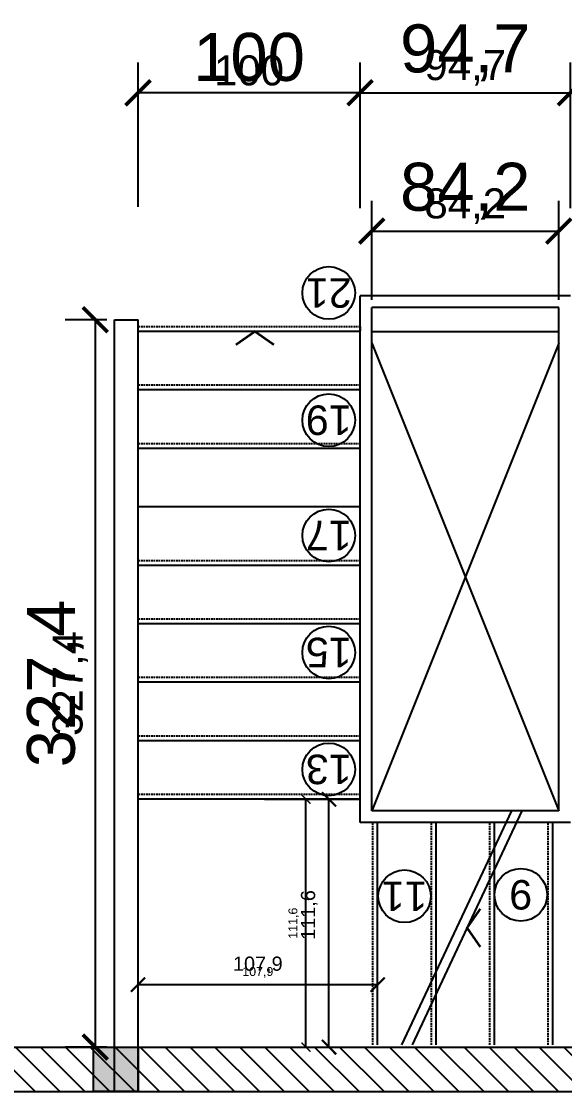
# Model space of a CAD drawing. Header units: millimetres. Extents: x -26398 to 135532, y -376633 to 43268.
# Drawn here: x 36364.5 to 36609.2, y -147634.2 to -147152.5 of the extents above; entities that cross this region are included whole.
import ezdxf
from ezdxf.enums import TextEntityAlignment as Align

# ---------------------------------------------------------------- set-up
doc = ezdxf.new("R2010")
doc.units = ezdxf.units.MM
doc.linetypes.add('HIDDEN', pattern=[0.375, 0.25, -0.125])
for name, color, linetype in [('0 @ 5', 7, 'Continuous'), ('0 @ 8', 7, 'Continuous'), ('A2-NETCAT 3B', 7, 'Continuous'), ('A3-NETTHAY', 4, 'Continuous'), ('A5-KICHTHUOC', 251, 'Continuous'), ('A7-NETKHUAT', 252, 'HIDDEN'), ('DIM', 7, 'Continuous'), ('DIM @ 5', 7, 'Continuous'), ('DIM @ 8', 7, 'Continuous'), ('GHICHU', 40, 'Continuous'), ('TƯỜNG', 52, 'Continuous')]:
    doc.layers.add(name, color=color, linetype=linetype)
doc.styles.get("Standard").update_dxf_attribs({"font": 'arial.ttf'})
doc.styles.add('VHELVEN', font='')
doc.styles.get('VHELVEN').set_extended_font_data('VNI-Helve')
doc.dimstyles.new('SCALE dimmatbang', dxfattribs={"dimscale": 70, "dimtxt": 2.7, "dimasz": 1.4, "dimexe": 1.7, "dimexo": 0.7, "dimtad": 1, "dimtoh": 1, "dimdec": 1, "dimtxsty": 'Standard', "dimblk": 'ARCHTICK', "dimcen": 2.5, "dimclrd": 1, "dimclre": 256, "dimadec": 0, "dimazin": 0, "dimtfac": 1, "dimtdec": 1, "dimtmove": 0, "dimatfit": 3, "dimfxl": 1, "dimarcsym": 0})

# ---------------------------------------------------------------- blocks, each defined once
blk = doc.blocks.new('_ArchTick')
at = {"color": 0, "linetype": 'ByBlock', "const_width": 0.15}
blk.add_lwpolyline([(-0.5, -0.5), (0.5, 0.5)], dxfattribs=at)
blk = doc.blocks.new('*D6890')
at = {"lineweight": -2, "transparency": 16777216}
for p, q in [((36417.04, -147233.81), (36417.04, -147171.05)), ((36517.04, -147234.48), (36517.04, -147171.05))]:
    blk.add_line(p, q, dxfattribs=at)
at = {"color": 1, "lineweight": -2, "transparency": 16777216}
blk.add_line((36517.04, -147184.65), (36417.04, -147184.65), dxfattribs=at)
at = {"layer": 'DEFPOINTS', "color": 0, "transparency": 16777216}
for p in [(36417.04, -147184.65), (36417.04, -147239.41), (36517.04, -147240.08)]:
    blk.add_point(p, dxfattribs=at)
at = {"color": 1, "lineweight": -2, "transparency": 16777216, "xscale": 11.2, "yscale": 11.2, "zscale": 11.2, "rotation": 180}
blk.add_blockref('_ArchTick', (36417.04, -147184.65), dxfattribs=at)
at = {"color": 1, "lineweight": -2, "transparency": 16777216, "xscale": 11.2, "yscale": 11.2, "zscale": 11.2}
blk.add_blockref('_ArchTick', (36517.04, -147184.65), dxfattribs=at)
at = {"color": 0, "transparency": 16777216, "insert": (36467.04, -147168.63), "char_height": 21.6, "attachment_point": 5}
blk.add_mtext('100', dxfattribs=at)
blk = doc.blocks.new('*D6891')
at = {"lineweight": -2, "transparency": 16777216}
for p, q in [((36417.04, -147235.91), (36417.04, -147176.15)), ((36517.04, -147236.58), (36517.04, -147176.15))]:
    blk.add_line(p, q, dxfattribs=at)
at = {"color": 1, "lineweight": -2, "transparency": 16777216}
blk.add_line((36517.04, -147184.65), (36417.04, -147184.65), dxfattribs=at)
at = {"layer": 'DEFPOINTS', "color": 0, "transparency": 16777216}
for p in [(36417.04, -147184.65), (36417.04, -147239.41), (36517.04, -147240.08)]:
    blk.add_point(p, dxfattribs=at)
at = {"color": 1, "lineweight": -2, "transparency": 16777216, "xscale": 7, "yscale": 7, "zscale": 7, "rotation": 180}
blk.add_blockref('_ArchTick', (36417.04, -147184.65), dxfattribs=at)
at = {"color": 1, "lineweight": -2, "transparency": 16777216, "xscale": 7, "yscale": 7, "zscale": 7}
blk.add_blockref('_ArchTick', (36517.04, -147184.65), dxfattribs=at)
at = {"color": 0, "transparency": 16777216, "insert": (36467.04, -147174.64), "char_height": 13.5, "attachment_point": 5}
blk.add_mtext('100', dxfattribs=at)
blk = doc.blocks.new('TRUCCOT')
blk.add_circle((0, -390), 250)
at = {"style": 'VHELVEN'}
blk.add_attdef('TRUC', text='', height=280, dxfattribs=at).set_placement((0, -390), align=Align.MIDDLE_CENTER)
blk = doc.blocks.new('*D6896')
at = {"layer": 'DEFPOINTS', "color": 0, "transparency": 16777216}
for p in [(36611.78, -147184.65), (36517.04, -147240.08), (36611.78, -147240.08)]:
    blk.add_point(p, dxfattribs=at)
at = {"layer": 'DIM', "lineweight": -2, "transparency": 16777216}
for p, q in [((36517.04, -147234.48), (36517.04, -147171.05)), ((36611.78, -147234.48), (36611.78, -147171.05))]:
    blk.add_line(p, q, dxfattribs=at)
at = {"layer": 'DIM', "color": 1, "lineweight": -2, "transparency": 16777216}
blk.add_line((36517.04, -147184.65), (36611.78, -147184.65), dxfattribs=at)
at = {"layer": 'DIM', "color": 1, "lineweight": -2, "transparency": 16777216, "xscale": 11.2, "yscale": 11.2, "zscale": 11.2, "rotation": 180}
blk.add_blockref('_ArchTick', (36517.04, -147184.65), dxfattribs=at)
at = {"layer": 'DIM', "color": 1, "lineweight": -2, "transparency": 16777216, "xscale": 11.2, "yscale": 11.2, "zscale": 11.2}
blk.add_blockref('_ArchTick', (36611.78, -147184.65), dxfattribs=at)
at = {"layer": 'DIM', "color": 0, "transparency": 16777216, "insert": (36564.41, -147166.67), "char_height": 21.6, "attachment_point": 5}
blk.add_mtext('94,7', dxfattribs=at)
blk = doc.blocks.new('*D6897')
at = {"layer": 'DEFPOINTS', "color": 0, "transparency": 16777216}
for p in [(36611.78, -147184.65), (36517.04, -147240.08), (36611.78, -147240.08)]:
    blk.add_point(p, dxfattribs=at)
at = {"layer": 'DIM', "lineweight": -2, "transparency": 16777216}
for p, q in [((36517.04, -147236.58), (36517.04, -147176.15)), ((36611.78, -147236.58), (36611.78, -147176.15))]:
    blk.add_line(p, q, dxfattribs=at)
at = {"layer": 'DIM', "color": 1, "lineweight": -2, "transparency": 16777216}
blk.add_line((36517.04, -147184.65), (36611.78, -147184.65), dxfattribs=at)
at = {"layer": 'DIM', "color": 1, "lineweight": -2, "transparency": 16777216, "xscale": 7, "yscale": 7, "zscale": 7, "rotation": 180}
blk.add_blockref('_ArchTick', (36517.04, -147184.65), dxfattribs=at)
at = {"layer": 'DIM', "color": 1, "lineweight": -2, "transparency": 16777216, "xscale": 7, "yscale": 7, "zscale": 7}
blk.add_blockref('_ArchTick', (36611.78, -147184.65), dxfattribs=at)
at = {"layer": 'DIM', "color": 0, "transparency": 16777216, "insert": (36564.41, -147173.42), "char_height": 13.5, "attachment_point": 5}
blk.add_mtext('94,7', dxfattribs=at)
blk = doc.blocks.new('*D6899')
at = {"layer": 'DEFPOINTS', "color": 0, "transparency": 16777216}
for p in [(36711.78, -147184.65), (36611.78, -147240.08), (36711.78, -147240.44)]:
    blk.add_point(p, dxfattribs=at)
at = {"layer": 'DIM', "lineweight": -2, "transparency": 16777216}
for p, q in [((36611.78, -147234.48), (36611.78, -147171.05)), ((36711.78, -147234.84), (36711.78, -147171.05))]:
    blk.add_line(p, q, dxfattribs=at)
at = {"layer": 'DIM', "color": 1, "lineweight": -2, "transparency": 16777216}
blk.add_line((36611.78, -147184.65), (36711.78, -147184.65), dxfattribs=at)
at = {"layer": 'DIM', "color": 1, "lineweight": -2, "transparency": 16777216, "xscale": 11.2, "yscale": 11.2, "zscale": 11.2, "rotation": 180}
blk.add_blockref('_ArchTick', (36611.78, -147184.65), dxfattribs=at)
at = {"layer": 'DIM', "color": 1, "lineweight": -2, "transparency": 16777216, "xscale": 11.2, "yscale": 11.2, "zscale": 11.2}
blk.add_blockref('_ArchTick', (36711.78, -147184.65), dxfattribs=at)
at = {"layer": 'DIM', "color": 0, "transparency": 16777216, "insert": (36661.78, -147168.63), "char_height": 21.6, "attachment_point": 5}
blk.add_mtext('100', dxfattribs=at)
blk = doc.blocks.new('*D6900')
at = {"layer": 'DEFPOINTS', "color": 0, "transparency": 16777216}
for p in [(36711.78, -147184.65), (36611.78, -147240.08), (36711.78, -147240.44)]:
    blk.add_point(p, dxfattribs=at)
at = {"layer": 'DIM', "lineweight": -2, "transparency": 16777216}
for p, q in [((36611.78, -147236.58), (36611.78, -147176.15)), ((36711.78, -147236.94), (36711.78, -147176.15))]:
    blk.add_line(p, q, dxfattribs=at)
at = {"layer": 'DIM', "color": 1, "lineweight": -2, "transparency": 16777216}
blk.add_line((36611.78, -147184.65), (36711.78, -147184.65), dxfattribs=at)
at = {"layer": 'DIM', "color": 1, "lineweight": -2, "transparency": 16777216, "xscale": 7, "yscale": 7, "zscale": 7, "rotation": 180}
blk.add_blockref('_ArchTick', (36611.78, -147184.65), dxfattribs=at)
at = {"layer": 'DIM', "color": 1, "lineweight": -2, "transparency": 16777216, "xscale": 7, "yscale": 7, "zscale": 7}
blk.add_blockref('_ArchTick', (36711.78, -147184.65), dxfattribs=at)
at = {"layer": 'DIM', "color": 0, "transparency": 16777216, "insert": (36661.78, -147174.64), "char_height": 13.5, "attachment_point": 5}
blk.add_mtext('100', dxfattribs=at)
blk = doc.blocks.new('*D6902')
at = {"layer": 'DEFPOINTS', "color": 0, "transparency": 16777216}
for p in [(36606.52, -147246.9), (36522.31, -147281.25), (36606.52, -147281.25)]:
    blk.add_point(p, dxfattribs=at)
at = {"layer": 'DIM', "lineweight": -2, "transparency": 16777216}
for p, q in [((36522.31, -147275.65), (36522.31, -147233.3)), ((36606.52, -147275.65), (36606.52, -147233.3))]:
    blk.add_line(p, q, dxfattribs=at)
at = {"layer": 'DIM', "color": 1, "lineweight": -2, "transparency": 16777216}
blk.add_line((36522.31, -147246.9), (36606.52, -147246.9), dxfattribs=at)
at = {"layer": 'DIM', "color": 1, "lineweight": -2, "transparency": 16777216, "xscale": 11.2, "yscale": 11.2, "zscale": 11.2, "rotation": 180}
blk.add_blockref('_ArchTick', (36522.31, -147246.9), dxfattribs=at)
at = {"layer": 'DIM', "color": 1, "lineweight": -2, "transparency": 16777216, "xscale": 11.2, "yscale": 11.2, "zscale": 11.2}
blk.add_blockref('_ArchTick', (36606.52, -147246.9), dxfattribs=at)
at = {"layer": 'DIM', "color": 0, "transparency": 16777216, "insert": (36564.41, -147228.92), "char_height": 21.6, "attachment_point": 5}
blk.add_mtext('84,2', dxfattribs=at)
blk = doc.blocks.new('*D6903')
at = {"layer": 'DEFPOINTS', "color": 0, "transparency": 16777216}
for p in [(36606.52, -147246.9), (36522.31, -147281.25), (36606.52, -147281.25)]:
    blk.add_point(p, dxfattribs=at)
at = {"layer": 'DIM', "lineweight": -2, "transparency": 16777216}
for p, q in [((36522.31, -147277.75), (36522.31, -147238.4)), ((36606.52, -147277.75), (36606.52, -147238.4))]:
    blk.add_line(p, q, dxfattribs=at)
at = {"layer": 'DIM', "color": 1, "lineweight": -2, "transparency": 16777216}
blk.add_line((36522.31, -147246.9), (36606.52, -147246.9), dxfattribs=at)
at = {"layer": 'DIM', "color": 1, "lineweight": -2, "transparency": 16777216, "xscale": 7, "yscale": 7, "zscale": 7, "rotation": 180}
blk.add_blockref('_ArchTick', (36522.31, -147246.9), dxfattribs=at)
at = {"layer": 'DIM', "color": 1, "lineweight": -2, "transparency": 16777216, "xscale": 7, "yscale": 7, "zscale": 7}
blk.add_blockref('_ArchTick', (36606.52, -147246.9), dxfattribs=at)
at = {"layer": 'DIM', "color": 0, "transparency": 16777216, "insert": (36564.41, -147235.66), "char_height": 13.5, "attachment_point": 5}
blk.add_mtext('84,2', dxfattribs=at)
blk = doc.blocks.new('*D6905')
at = {"layer": 'DEFPOINTS', "color": 0, "transparency": 16777216}
for p in [(36406.52, -147286.79), (36397.8, -147614.16), (36406.52, -147614.16)]:
    blk.add_point(p, dxfattribs=at)
at = {"layer": 'DIM', "lineweight": -2, "transparency": 16777216}
for p, q in [((36400.92, -147286.79), (36384.2, -147286.79)), ((36400.92, -147614.16), (36384.2, -147614.16))]:
    blk.add_line(p, q, dxfattribs=at)
at = {"layer": 'DIM', "color": 1, "lineweight": -2, "transparency": 16777216}
blk.add_line((36397.8, -147286.79), (36397.8, -147614.16), dxfattribs=at)
at = {"layer": 'DIM', "color": 1, "lineweight": -2, "transparency": 16777216, "xscale": 11.2, "yscale": 11.2, "zscale": 11.2}
for p, rotation in [((36397.8, -147286.79), 90), ((36397.8, -147614.16), 270)]:
    blk.add_blockref('_ArchTick', p, dxfattribs=dict(at, rotation=rotation))
at = {"layer": 'DIM', "color": 0, "transparency": 16777216, "insert": (36379.82, -147450.48), "char_height": 21.6, "attachment_point": 5, "rotation": 90}
blk.add_mtext('327,4', dxfattribs=at)
blk = doc.blocks.new('*D6906')
at = {"layer": 'DEFPOINTS', "color": 0, "transparency": 16777216}
for p in [(36406.52, -147286.79), (36397.8, -147614.16), (36406.52, -147614.16)]:
    blk.add_point(p, dxfattribs=at)
at = {"layer": 'DIM', "lineweight": -2, "transparency": 16777216}
for p, q in [((36403.02, -147286.79), (36389.3, -147286.79)), ((36403.02, -147614.16), (36389.3, -147614.16))]:
    blk.add_line(p, q, dxfattribs=at)
at = {"layer": 'DIM', "color": 1, "lineweight": -2, "transparency": 16777216}
blk.add_line((36397.8, -147286.79), (36397.8, -147614.16), dxfattribs=at)
at = {"layer": 'DIM', "color": 1, "lineweight": -2, "transparency": 16777216, "xscale": 7, "yscale": 7, "zscale": 7}
for p, rotation in [((36397.8, -147286.79), 90), ((36397.8, -147614.16), 270)]:
    blk.add_blockref('_ArchTick', p, dxfattribs=dict(at, rotation=rotation))
at = {"layer": 'DIM', "color": 0, "transparency": 16777216, "insert": (36386.56, -147450.48), "char_height": 13.5, "attachment_point": 5, "rotation": 90}
blk.add_mtext('327,4', dxfattribs=at)
blk = doc.blocks.new('*D6908')
at = {"lineweight": -2, "transparency": 16777216}
for p, q in [((36417.04, -147608.56), (36417.04, -147572.42)), ((36524.94, -147607.51), (36524.94, -147572.42))]:
    blk.add_line(p, q, dxfattribs=at)
at = {"color": 1, "lineweight": -2, "transparency": 16777216}
blk.add_line((36417.04, -147586.02), (36524.94, -147586.02), dxfattribs=at)
at = {"layer": 'DEFPOINTS', "color": 0, "transparency": 16777216}
for p in [(36524.94, -147586.02), (36417.04, -147614.16), (36524.94, -147613.11)]:
    blk.add_point(p, dxfattribs=at)
at = {"color": 1, "lineweight": -2, "transparency": 16777216, "xscale": 6.4, "yscale": 6.4, "zscale": 6.4, "rotation": 180}
blk.add_blockref('_ArchTick', (36417.04, -147586.02), dxfattribs=at)
at = {"color": 1, "lineweight": -2, "transparency": 16777216, "xscale": 6.4, "yscale": 6.4, "zscale": 6.4}
blk.add_blockref('_ArchTick', (36524.94, -147586.02), dxfattribs=at)
at = {"color": 0, "transparency": 16777216, "insert": (36470.99, -147577.18), "char_height": 6.4, "attachment_point": 5}
blk.add_mtext('107,9', dxfattribs=at)
blk = doc.blocks.new('*D6909')
at = {"lineweight": -2, "transparency": 16777216}
for p, q in [((36417.04, -147610.66), (36417.04, -147577.52)), ((36524.94, -147609.61), (36524.94, -147577.52))]:
    blk.add_line(p, q, dxfattribs=at)
at = {"color": 1, "lineweight": -2, "transparency": 16777216}
blk.add_line((36417.04, -147586.02), (36524.94, -147586.02), dxfattribs=at)
at = {"layer": 'DEFPOINTS', "color": 0, "transparency": 16777216}
for p in [(36524.94, -147586.02), (36417.04, -147614.16), (36524.94, -147613.11)]:
    blk.add_point(p, dxfattribs=at)
at = {"color": 1, "lineweight": -2, "transparency": 16777216, "xscale": 4, "yscale": 4, "zscale": 4, "rotation": 180}
blk.add_blockref('_ArchTick', (36417.04, -147586.02), dxfattribs=at)
at = {"color": 1, "lineweight": -2, "transparency": 16777216, "xscale": 4, "yscale": 4, "zscale": 4}
blk.add_blockref('_ArchTick', (36524.94, -147586.02), dxfattribs=at)
at = {"color": 0, "transparency": 16777216, "insert": (36470.99, -147580.49), "char_height": 4, "attachment_point": 5}
blk.add_mtext('107,9', dxfattribs=at)
blk = doc.blocks.new('*D6911')
at = {"lineweight": -2, "transparency": 16777216}
for p, q in [((36476.06, -147502.58), (36516.65, -147502.58)), ((36476.06, -147614.16), (36516.65, -147614.16))]:
    blk.add_line(p, q, dxfattribs=at)
at = {"color": 1, "lineweight": -2, "transparency": 16777216}
blk.add_line((36503.05, -147614.16), (36503.05, -147502.58), dxfattribs=at)
at = {"layer": 'DEFPOINTS', "color": 0, "transparency": 16777216}
for p in [(36470.46, -147502.58), (36503.05, -147502.58), (36470.46, -147614.16)]:
    blk.add_point(p, dxfattribs=at)
at = {"color": 1, "lineweight": -2, "transparency": 16777216, "xscale": 6.4, "yscale": 6.4, "zscale": 6.4}
for p, rotation in [((36503.05, -147502.58), 90), ((36503.05, -147614.16), 270)]:
    blk.add_blockref('_ArchTick', p, dxfattribs=dict(at, rotation=rotation))
at = {"color": 0, "transparency": 16777216, "insert": (36494.21, -147554.68), "char_height": 6.4, "attachment_point": 5, "rotation": 90}
blk.add_mtext('111,6', dxfattribs=at)
blk = doc.blocks.new('*D6912')
at = {"lineweight": -2, "transparency": 16777216}
for p, q in [((36473.96, -147502.58), (36501.19, -147502.58)), ((36473.96, -147614.16), (36501.19, -147614.16))]:
    blk.add_line(p, q, dxfattribs=at)
at = {"color": 1, "lineweight": -2, "transparency": 16777216}
blk.add_line((36492.69, -147614.16), (36492.69, -147502.58), dxfattribs=at)
at = {"layer": 'DEFPOINTS', "color": 0, "transparency": 16777216}
for p in [(36470.46, -147502.58), (36492.69, -147502.58), (36470.46, -147614.16)]:
    blk.add_point(p, dxfattribs=at)
at = {"color": 1, "lineweight": -2, "transparency": 16777216, "xscale": 4, "yscale": 4, "zscale": 4}
for p, rotation in [((36492.69, -147502.58), 90), ((36492.69, -147614.16), 270)]:
    blk.add_blockref('_ArchTick', p, dxfattribs=dict(at, rotation=rotation))
at = {"color": 0, "transparency": 16777216, "insert": (36487.16, -147558.37), "char_height": 4, "attachment_point": 5, "rotation": 90}
blk.add_mtext('111,6', dxfattribs=at)
blk = doc.blocks.new('*U9149')
at = {"layer": '0 @ 5'}
dim = blk.add_linear_dim(base=(36417.04, -147184.65), p1=(36517.04, -147240.08), p2=(36417.04, -147239.41), angle=180, dimstyle='SCALE dimmatbang', override={"dimscale": 5, "dimtix": 0, "dimtofl": 1, "dimtmove": 0, "dimatfit": 3}, dxfattribs=at)
dim.commit()
dim.dimension.update_dxf_attribs({"geometry": '*D6891', "text_midpoint": (36467.04, -147174.64)})
at = {"layer": '0 @ 8'}
dim = blk.add_linear_dim(base=(36417.04, -147184.65), p1=(36517.04, -147240.08), p2=(36417.04, -147239.41), angle=180, dimstyle='SCALE dimmatbang', override={"dimscale": 8, "dimtix": 0, "dimtofl": 1, "dimtmove": 0, "dimatfit": 3}, dxfattribs=at)
dim.commit()
dim.dimension.update_dxf_attribs({"geometry": '*D6890', "text_midpoint": (36467.04, -147168.63)})
blk = doc.blocks.new('*U9151')
at = {"layer": 'DIM @ 5'}
dim = blk.add_linear_dim(base=(36611.78, -147184.65), p1=(36517.04, -147240.08), p2=(36611.78, -147240.08), angle=180, dimstyle='SCALE dimmatbang', override={"dimscale": 5, "dimtix": 0, "dimtofl": 1, "dimtmove": 0, "dimatfit": 3}, dxfattribs=at)
dim.commit()
dim.dimension.update_dxf_attribs({"geometry": '*D6897', "text_midpoint": (36564.41, -147173.42)})
at = {"layer": 'DIM @ 8'}
dim = blk.add_linear_dim(base=(36611.78, -147184.65), p1=(36517.04, -147240.08), p2=(36611.78, -147240.08), angle=180, dimstyle='SCALE dimmatbang', override={"dimscale": 8, "dimtix": 0, "dimtofl": 1, "dimtmove": 0, "dimatfit": 3}, dxfattribs=at)
dim.commit()
dim.dimension.update_dxf_attribs({"geometry": '*D6896', "text_midpoint": (36564.41, -147166.67)})
blk = doc.blocks.new('*U9152')
at = {"layer": 'DIM @ 5'}
dim = blk.add_linear_dim(base=(36711.78, -147184.65), p1=(36611.78, -147240.08), p2=(36711.78, -147240.44), angle=180, dimstyle='SCALE dimmatbang', override={"dimscale": 5, "dimtix": 0, "dimtofl": 1, "dimtmove": 0, "dimatfit": 3}, dxfattribs=at)
dim.commit()
dim.dimension.update_dxf_attribs({"geometry": '*D6900', "text_midpoint": (36661.78, -147174.64)})
at = {"layer": 'DIM @ 8'}
dim = blk.add_linear_dim(base=(36711.78, -147184.65), p1=(36611.78, -147240.08), p2=(36711.78, -147240.44), angle=180, dimstyle='SCALE dimmatbang', override={"dimscale": 8, "dimtix": 0, "dimtofl": 1, "dimtmove": 0, "dimatfit": 3}, dxfattribs=at)
dim.commit()
dim.dimension.update_dxf_attribs({"geometry": '*D6899', "text_midpoint": (36661.78, -147168.63)})
blk = doc.blocks.new('*U9153')
at = {"layer": 'DIM @ 5'}
dim = blk.add_linear_dim(base=(36606.52, -147246.9), p1=(36522.31, -147281.25), p2=(36606.52, -147281.25), angle=180, dimstyle='SCALE dimmatbang', override={"dimscale": 5, "dimtix": 0, "dimtofl": 1, "dimtmove": 0, "dimatfit": 3}, dxfattribs=at)
dim.commit()
dim.dimension.update_dxf_attribs({"geometry": '*D6903', "text_midpoint": (36564.41, -147246.9), "dimtype": 128})
at = {"layer": 'DIM @ 8'}
dim = blk.add_linear_dim(base=(36606.52, -147246.9), p1=(36522.31, -147281.25), p2=(36606.52, -147281.25), angle=180, dimstyle='SCALE dimmatbang', override={"dimscale": 8, "dimtix": 0, "dimtofl": 1, "dimtmove": 0, "dimatfit": 3}, dxfattribs=at)
dim.commit()
dim.dimension.update_dxf_attribs({"geometry": '*D6902', "text_midpoint": (36564.41, -147246.9), "dimtype": 128})
blk = doc.blocks.new('*U9154')
at = {"layer": 'DIM @ 5'}
dim = blk.add_linear_dim(base=(36397.8, -147614.16), p1=(36406.52, -147286.79), p2=(36406.52, -147614.16), angle=90, dimstyle='SCALE dimmatbang', override={"dimscale": 5, "dimtix": 0, "dimtofl": 1, "dimtmove": 0, "dimatfit": 3}, dxfattribs=at)
dim.commit()
dim.dimension.update_dxf_attribs({"geometry": '*D6906', "text_midpoint": (36386.56, -147450.48)})
at = {"layer": 'DIM @ 8'}
dim = blk.add_linear_dim(base=(36397.8, -147614.16), p1=(36406.52, -147286.79), p2=(36406.52, -147614.16), angle=90, dimstyle='SCALE dimmatbang', override={"dimscale": 8, "dimtix": 0, "dimtofl": 1, "dimtmove": 0, "dimatfit": 3}, dxfattribs=at)
dim.commit()
dim.dimension.update_dxf_attribs({"geometry": '*D6905', "text_midpoint": (36379.82, -147450.48)})
blk = doc.blocks.new('*U9155')
at = {"layer": '0 @ 5'}
dim = blk.add_linear_dim(base=(36524.94, -147586.02), p1=(36417.04, -147614.16), p2=(36524.94, -147613.11), angle=180, dimstyle='SCALE dimmatbang', override={"dimscale": 5, "dimtxt": 0.8, "dimasz": 0.8, "dimtix": 0, "dimtofl": 1, "dimtmove": 0, "dimatfit": 3}, dxfattribs=at)
dim.commit()
dim.dimension.update_dxf_attribs({"geometry": '*D6909', "text_midpoint": (36470.99, -147586.02), "dimtype": 128})
at = {"layer": '0 @ 8'}
dim = blk.add_linear_dim(base=(36524.94, -147586.02), p1=(36417.04, -147614.16), p2=(36524.94, -147613.11), angle=180, dimstyle='SCALE dimmatbang', override={"dimscale": 8, "dimtxt": 0.8, "dimasz": 0.8, "dimtix": 0, "dimtofl": 1, "dimtmove": 0, "dimatfit": 3}, dxfattribs=at)
dim.commit()
dim.dimension.update_dxf_attribs({"geometry": '*D6908', "text_midpoint": (36470.99, -147586.02), "dimtype": 128})
blk = doc.blocks.new('*U9156')
at = {"layer": '0 @ 5'}
dim = blk.add_linear_dim(base=(36492.69, -147502.58), p1=(36470.46, -147614.16), p2=(36470.46, -147502.58), angle=90, dimstyle='SCALE dimmatbang', override={"dimscale": 5, "dimtxt": 0.8, "dimasz": 0.8, "dimtix": 0, "dimtofl": 1, "dimtmove": 0, "dimatfit": 3}, dxfattribs=at)
dim.commit()
dim.dimension.update_dxf_attribs({"geometry": '*D6912', "text_midpoint": (36487.16, -147558.37)})
at = {"layer": '0 @ 8'}
dim = blk.add_linear_dim(base=(36503.05, -147502.58), p1=(36470.46, -147614.16), p2=(36470.46, -147502.58), angle=90, dimstyle='SCALE dimmatbang', override={"dimscale": 8, "dimtxt": 0.8, "dimasz": 0.8, "dimtix": 0, "dimtofl": 1, "dimtmove": 0, "dimatfit": 3}, dxfattribs=at)
dim.commit()
dim.dimension.update_dxf_attribs({"geometry": '*D6911', "text_midpoint": (36503.05, -147554.68), "dimtype": 128})

msp = doc.modelspace()

# ---------------------------------------------------------------- hatches: boundary and pattern name
at = {"layer": 'DIM'}
h = msp.add_hatch(color=256, dxfattribs=at)
h.dxf.hatch_style = 1
h.paths.add_polyline_path([(36406.52, -147614.16), (36406.52, -147634.16), (36417.04, -147634.16), (36417.04, -147614.16)])
h.paths.add_polyline_path([(36397.04, -147614.16), (36397.04, -147634.16), (36406.52, -147634.16), (36406.52, -147614.16)])
at = {"layer": 'TƯỜNG'}
h = msp.add_hatch(dxfattribs=at)
h.set_pattern_fill('ANSI31', color=256, scale=2.5, angle=90)
h.set_pattern_definition([(135, (28271.811, -149862.609), (-5.61266, -5.61266), [])])
h.paths.add_polyline_path([(39311.78, -147614.16), (39311.78, -147634.16), (39502.16, -147634.16), (39502.16, -147614.16)])
h.paths.add_polyline_path([(39291.78, -147244.16), (39291.78, -147614.16), (39311.78, -147614.16), (39311.78, -147244.16)])
h.paths.add_polyline_path([(39111.78, -147614.16), (38926.78, -147614.16), (38926.78, -147634.16), (39291.78, -147634.16), (39291.78, -147614.16)])
h.paths.add_polyline_path([(39532.16, -147614.16), (39532.16, -147634.16), (39711.78, -147634.16), (39711.78, -147614.16)])
h.paths.add_polyline_path([(39711.78, -147614.16), (39711.78, -147634.16), (39891.78, -147634.16), (39891.78, -147614.16)])
h.paths.add_polyline_path([(38526.78, -147614.16), (38526.78, -147634.16), (38896.78, -147634.16), (38896.78, -147614.16)])
h.paths.add_polyline_path([(37926.78, -147614.16), (37926.78, -147634.16), (38496.78, -147634.16), (38496.78, -147614.16)])
h.paths.add_polyline_path([(37626.78, -147614.16), (37626.78, -147634.16), (37896.78, -147634.16), (37896.78, -147619.45), (37891.5, -147614.16)])
h.paths.add_polyline_path([(37326.78, -147614.16), (37326.78, -147633.16), (37327.78, -147634.16), (37596.78, -147634.16), (37596.78, -147614.16)])
h.paths.add_polyline_path([(36731.78, -147614.16), (36731.78, -147634.16), (37296.78, -147634.16), (37296.78, -147614.39), (37296.56, -147614.16)])
h.paths.add_polyline_path([(36411.15, -147614.16), (35911.78, -147614.16), (35911.78, -147634.16), (36711.78, -147634.16), (36711.78, -147614.16), (36516.78, -147614.16)])

# ---------------------------------------------------------------- linework, layer by layer
at = {"layer": 'A2-NETCAT 3B'}
for p, q in [((36406.52, -147634.16), (36406.52, -147286.79)), ((36406.52, -147286.79), (36417.04, -147286.79)), ((36417.04, -147634.16), (36417.04, -147286.79))]:
    msp.add_line(p, q, dxfattribs=at)
at = {"layer": 'A3-NETTHAY'}
for p, q in [((36611.78, -147275.99), (36517.04, -147275.99)), ((36517.04, -147513.11), (36517.04, -147275.99)), ((36606.52, -147281.25), (36522.31, -147281.25)), ((36522.31, -147507.85), (36522.31, -147281.25)), ((36606.52, -147507.85), (36606.52, -147281.25)), ((36517.04, -147292.06), (36417.04, -147292.06)), ((36522.31, -147292.06), (36606.52, -147292.06)), ((36517.04, -147318.37), (36417.04, -147318.37)), ((36517.04, -147344.69), (36417.04, -147344.69)), ((36517.04, -147371), (36417.04, -147371)), ((36517.04, -147397.32), (36417.04, -147397.32)), ((36517.04, -147423.64), (36417.04, -147423.64)), ((36517.04, -147449.95), (36417.04, -147449.95)), ((36517.04, -147476.27), (36417.04, -147476.27)), ((36517.04, -147502.58), (36417.04, -147502.58)), ((36606.52, -147507.85), (36522.31, -147507.85)), ((36611.78, -147513.11), (36517.04, -147513.11)), ((36524.94, -147613.11), (36524.94, -147513.11)), ((36551.26, -147613.11), (36551.26, -147513.11)), ((36577.57, -147613.11), (36577.57, -147513.11)), ((36603.89, -147613.11), (36603.89, -147513.11))]:
    msp.add_line(p, q, dxfattribs=at)
at = {"layer": 'A5-KICHTHUOC'}
for p, q in [((36522.31, -147297.32), (36606.52, -147507.85)), ((36606.52, -147297.32), (36522.31, -147507.85)), ((36585.18, -147507.85), (36535.73, -147613.11)), ((36589.94, -147507.85), (36540.49, -147613.11))]:
    msp.add_line(p, q, dxfattribs=at)
at = {"layer": 'A5-KICHTHUOC', "const_width": 1.05}
for points in [[(36461.1, -147298.04), (36469.68, -147292.06), (36478.25, -147298.04)], [(36571.2, -147569.05), (36565.22, -147560.48), (36571.2, -147551.9)]]:
    msp.add_lwpolyline(points, dxfattribs=at)
at = {"layer": 'A7-NETKHUAT', "ltscale": 3}
for p, q in [((36517.04, -147289.95), (36417.04, -147289.95)), ((36517.04, -147289.95), (36517.04, -147292.06)), ((36517.04, -147316.27), (36417.04, -147316.27)), ((36517.04, -147342.58), (36417.04, -147342.58)), ((36517.04, -147395.21), (36417.04, -147395.21)), ((36517.04, -147421.53), (36417.04, -147421.53)), ((36517.04, -147447.85), (36417.04, -147447.85)), ((36517.04, -147474.16), (36417.04, -147474.16)), ((36517.04, -147500.48), (36417.04, -147500.48)), ((36522.83, -147613.11), (36522.83, -147513.11)), ((36549.15, -147613.11), (36549.15, -147513.11)), ((36575.47, -147613.11), (36575.47, -147513.11)), ((36601.78, -147613.11), (36601.78, -147513.11))]:
    msp.add_line(p, q, dxfattribs=at)
at = {"layer": 'DIM'}
msp.add_lwpolyline([(36417.04, -147614.16), (36417.04, -147634.16), (36397.04, -147634.16), (36397.04, -147614.16)], close=True, dxfattribs=at)
at = {"layer": 'TƯỜNG'}
for p, q in [((35911.78, -147614.16), (39711.78, -147614.16)), ((35911.78, -147634.16), (39711.78, -147634.16))]:
    msp.add_line(p, q, dxfattribs=at)

# ---------------------------------------------------------------- block references
for name in ['*U9149', '*U9156', '*U9155']:
    msp.add_blockref(name, (0, 0))
at = {"layer": 'A5-KICHTHUOC'}
ref = msp.add_blockref('TRUCCOT', (36502.94, -147293.18), dxfattribs=dict(at, xscale=0.0473684210526315, yscale=0.0473684210526315, zscale=0.0473684210526315, rotation=180))
ref.add_attrib('TRUC', '21', dxfattribs={"layer": 'GHICHU', "color": 0, "height": 13.263, "rotation": 180, "style": 'VHELVEN'}).set_placement((36502.94, -147274.71), align=Align.MIDDLE_CENTER)
ref = msp.add_blockref('TRUCCOT', (36502.94, -147350.47), dxfattribs=dict(at, xscale=0.0473684210526315, yscale=0.0473684210526315, zscale=0.0473684210526315, rotation=180))
ref.add_attrib('TRUC', '19', dxfattribs={"layer": 'GHICHU', "color": 0, "height": 13.263, "rotation": 180, "style": 'VHELVEN'}).set_placement((36502.94, -147331.99), align=Align.MIDDLE_CENTER)
ref = msp.add_blockref('TRUCCOT', (36502.94, -147402.36), dxfattribs=dict(at, xscale=0.0473684210526315, yscale=0.0473684210526315, zscale=0.0473684210526315, rotation=180))
ref.add_attrib('TRUC', '17', dxfattribs={"layer": 'GHICHU', "color": 0, "height": 13.263, "rotation": 180, "style": 'VHELVEN'}).set_placement((36502.94, -147383.89), align=Align.MIDDLE_CENTER)
ref = msp.add_blockref('TRUCCOT', (36502.94, -147454.99), dxfattribs=dict(at, xscale=0.0473684210526315, yscale=0.0473684210526315, zscale=0.0473684210526315, rotation=180))
ref.add_attrib('TRUC', '15', dxfattribs={"layer": 'GHICHU', "color": 0, "height": 13.263, "rotation": 180, "style": 'VHELVEN'}).set_placement((36502.94, -147436.52), align=Align.MIDDLE_CENTER)
ref = msp.add_blockref('TRUCCOT', (36502.94, -147507.63), dxfattribs=dict(at, xscale=0.0473684210526315, yscale=0.0473684210526315, zscale=0.0473684210526315, rotation=180))
ref.add_attrib('TRUC', '13', dxfattribs={"layer": 'GHICHU', "color": 0, "height": 13.263, "rotation": 180, "style": 'VHELVEN'}).set_placement((36502.94, -147489.15), align=Align.MIDDLE_CENTER)
ref = msp.add_blockref('TRUCCOT', (36537.08, -147564.73), dxfattribs=dict(at, xscale=0.0473684210526315, yscale=0.0473684210526315, zscale=0.0473684210526315, rotation=180))
ref.add_attrib('TRUC', '11', dxfattribs={"layer": 'GHICHU', "color": 0, "height": 13.263, "rotation": 180, "style": 'VHELVEN'}).set_placement((36537.08, -147546.26), align=Align.MIDDLE_CENTER)
ref = msp.add_blockref('TRUCCOT', (36589.41, -147564.06), dxfattribs=dict(at, xscale=0.0473684210526315, yscale=0.0473684210526315, zscale=0.0473684210526315, rotation=180))
ref.add_attrib('TRUC', '9', dxfattribs={"layer": 'GHICHU', "color": 0, "height": 13.26, "rotation": 180, "style": 'VHELVEN'}).set_placement((36589.41, -147545.59), align=Align.MIDDLE_CENTER)
at = {"layer": 'DIM'}
for name in ['*U9151', '*U9152', '*U9153', '*U9154']:
    msp.add_blockref(name, (0, 0), dxfattribs=at)

doc.saveas('drawing.dxf')
